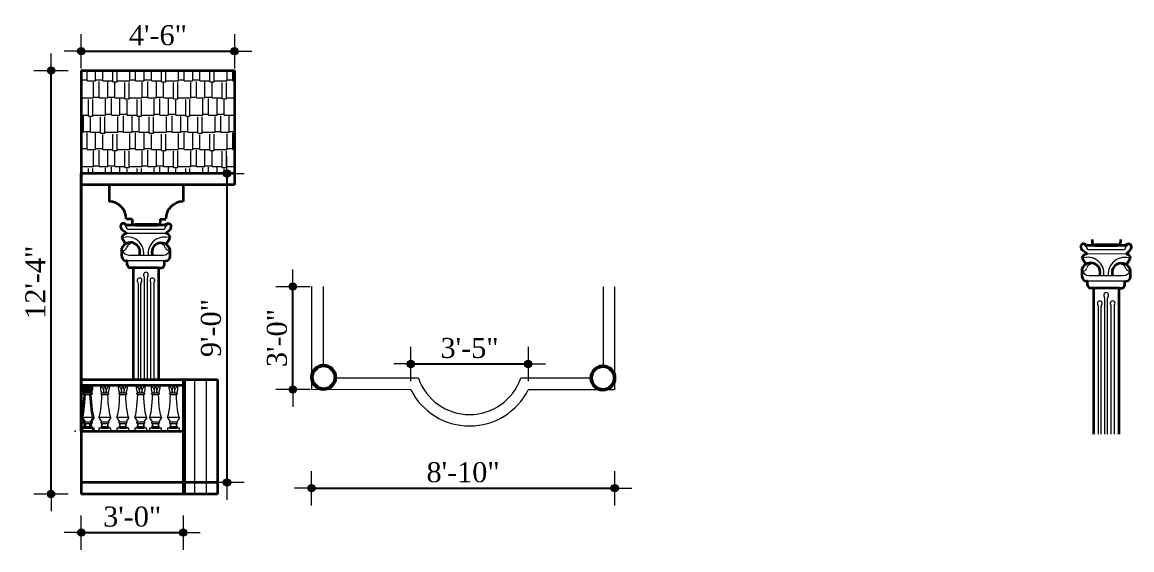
# Model space of a CAD drawing. Header units: inches. Extents: x 244 to 65245, y -2247 to 11745.
# Drawn here: x 63277.3 to 63665.4, y 9206.1 to 9390.5 of the extents above; entities that cross this region are included whole.
import ezdxf
from ezdxf.xclip import XClip

# ---------------------------------------------------------------- set-up
doc = ezdxf.new("R2010")
doc.units = ezdxf.units.IN
doc.header["$MEASUREMENT"] = 0
doc.header["$XCLIPFRAME"] = 0
for name, color, linetype, lineweight in [('DIMENSION', 115, 'Continuous', 15), ('DOOR & WIN', 11, 'Continuous', 25), ('DOOR ELEVATION', 21, 'Continuous', 15), ('ELEVATION', 30, 'Continuous', 35), ('HACTH', 8, 'Continuous', 13), ('RAILING', 213, 'Continuous', 9), ('WALL', 32, 'Continuous', 50), ('WINDOW ELEVATION', 5, 'Continuous', 18)]:
    doc.layers.add(name, color=color, linetype=linetype, lineweight=lineweight)
doc.styles.add('7 INCH', font='times.ttf', dxfattribs={"height": 7})
doc.dimstyles.new('7 INCH', dxfattribs={"dimscale": 0, "dimtxt": 7, "dimasz": 1, "dimexe": 2, "dimexo": 9, "dimgap": 2, "dimtad": 1, "dimdec": 0, "dimzin": 3, "dimdsep": 46, "dimlunit": 4, "dimtxsty": '7 INCH', "dimblk": 'DIM', "dimcen": 3, "dimdle": 3, "dimse1": 1, "dimse2": 1, "dimclrd": 256, "dimclre": 256, "dimclrt": 7, "dimadec": 1, "dimazin": 2, "dimtfac": 1, "dimtdec": 0, "dimtix": 1, "dimtofl": 0, "dimtmove": 2, "dimatfit": 3, "dimldrblk": 'DIM', "dimfxl": 2, "dimfrac": 2, "dimtolj": 2, "dimtzin": 0, "dimarcsym": 0})

# ---------------------------------------------------------------- blocks, each defined once
blk = doc.blocks.new('R2')
at = {"layer": 'RAILING'}
for p, q in [((-2.09, 15.93), (-2.09, 17)), ((-2.09, 17), (2.09, 17)), ((2.09, 15.93), (-2.09, 15.93)), ((-1.36, 15.63), (-1.36, 15.93)), ((1.36, 15.63), (1.36, 15.93)), ((2.09, 17), (2.09, 15.93)), ((-1.36, 13.01), (-1.36, 13.12)), ((1.15, 13.33), (-1.15, 13.33)), ((1.15, 12.8), (-1.15, 12.8)), ((1.36, 13.01), (1.36, 13.12)), ((-2.09, 4.78), (-1.15, 3.2)), ((-2.09, 4.78), (2.09, 4.78)), ((2.09, 4.78), (1.15, 3.2)), ((-2.09, 1.07), (2.09, 1.07)), ((-2.09, 0), (-2.09, 1.07)), ((-2.09, 0), (2.09, 0)), ((-1.36, 2.99), (-1.36, 2.88)), ((-1.36, 1.38), (-1.36, 1.27)), ((1.15, 3.2), (-1.15, 3.2)), ((1.15, 3.2), (-1.15, 3.2)), ((1.15, 2.67), (-1.15, 2.67)), ((1.15, 1.59), (-1.15, 1.59)), ((1.15, 1.07), (-1.15, 1.07)), ((-1.04, 1.59), (-1.04, 2.67)), ((-1.04, 2.67), (-1.04, 1.59)), ((1.04, 1.59), (1.04, 2.67)), ((1.04, 2.67), (1.04, 1.59)), ((1.36, 2.99), (1.36, 2.88)), ((1.36, 1.38), (1.36, 1.27)), ((2.09, 1.07), (2.09, 0))]:
    blk.add_line(p, q, dxfattribs=at)
for centre, radius, start, end in [((2.85, 15.19), 4.32, 173.4577, 205.5425), ((-2.32, 14.17), 1.75, 15.2284, 59.8215), ((4.29, 13.74), 4.71, 155.6375, 185.03), ((-4.29, 13.74), 4.71, 354.97, 24.3625), ((2.32, 14.17), 1.75, 120.1785, 164.7716), ((-2.85, 15.19), 4.32, 334.4575, 6.5423), ((-1.15, 13.12), 0.209, 90, 180), ((-1.15, 13.01), 0.209, 180, 270), ((-5.5, 13.1), 5.11, 2.4876, 17.3368), ((5.5, 13.1), 5.11, 162.6632, 177.5124), ((1.15, 13.12), 0.209, 0, 90), ((1.15, 13.01), 0.209, 270, 0), ((-1.15, 2.99), 0.209, 90, 180), ((-1.15, 2.88), 0.209, 180, 270), ((-1.15, 1.38), 0.209, 90, 180), ((-1.15, 1.27), 0.209, 180, 270), ((1.15, 2.99), 0.209, 0, 90), ((1.15, 2.88), 0.209, 270, 0), ((1.15, 1.38), 0.209, 0, 90), ((1.15, 1.27), 0.209, 270, 0)]:
    blk.add_arc(centre, radius, start, end, dxfattribs=at)
for points in [[(-2.09, 4.78), (-1.62, 5.49), (-1.16, 9.08), (-1.04, 12.8)], [(2.09, 4.78), (1.62, 5.49), (1.16, 9.08), (1.04, 12.8)]]:
    blk.add_open_spline(points, degree=3, dxfattribs=at)
blk.add_point((4.17, 0), dxfattribs=at)
blk = doc.blocks.new('DIM')
at = {"layer": 'DIMENSION'}
h = blk.add_hatch(color=256, dxfattribs=at)
h.paths.add_polyline_path([(0, 1.28), (0, 0), (1.28, 0, 0.414214)])
h.paths.add_polyline_path([(1.28, 0), (0, 0), (0, -1.28, 0.414214)])
h.paths.add_polyline_path([(0, 0), (-1.28, 0, 0.414214), (0, -1.28)])
h.paths.add_polyline_path([(0, 1.28, 0.414214), (-1.28, 0), (0, 0)])
for p, q in [((0, 6), (0, -6)), ((-6, 0), (6, 0))]:
    blk.add_line(p, q, dxfattribs=at)
blk.add_circle((0, 0), 1.28, dxfattribs=at)
blk = doc.blocks.new('*D287')
at = {"layer": 'Defpoints', "color": 0, "lineweight": -2, "ltscale": 2, "transparency": 16777216}
for p in [(63297.97, 9225.62), (63333.59, 9225.62), (63333.59, 9212.13)]:
    blk.add_point(p, dxfattribs=at)
at = {"layer": 'DIMENSION', "lineweight": -2, "ltscale": 2, "transparency": 16777216}
blk.add_line((63298.97, 9212.13), (63332.59, 9212.13), dxfattribs=at)
at = {"layer": 'DIMENSION', "lineweight": -2, "ltscale": 2, "transparency": 16777216, "rotation": 180}
blk.add_blockref('DIM', (63297.97, 9212.13), dxfattribs=at)
at = {"layer": 'DIMENSION', "lineweight": -2, "ltscale": 2, "transparency": 16777216}
blk.add_blockref('DIM', (63333.59, 9212.13), dxfattribs=at)
at = {"layer": 'DIMENSION', "color": 7, "ltscale": 2, "transparency": 16777216, "insert": (63315.78, 9217.69), "char_height": 7, "attachment_point": 5, "style": '7 INCH'}
blk.add_mtext('\\A2;3\'-0"', dxfattribs=at)
blk = doc.blocks.new('*D288')
at = {"layer": 'Defpoints', "color": 0, "lineweight": -2, "ltscale": 2, "transparency": 16777216}
for p in [(63287.4, 9373.62), (63297.97, 9373.62), (63297.97, 9225.62)]:
    blk.add_point(p, dxfattribs=at)
at = {"layer": 'DIMENSION', "lineweight": -2, "ltscale": 2, "transparency": 16777216}
blk.add_line((63287.4, 9226.62), (63287.4, 9372.62), dxfattribs=at)
for p, rotation in [((63287.4, 9373.62), 90), ((63287.4, 9225.62), 270)]:
    blk.add_blockref('DIM', p, dxfattribs=dict(at, rotation=rotation))
at = {"layer": 'DIMENSION', "color": 7, "ltscale": 2, "transparency": 16777216, "insert": (63281.9, 9299.62), "char_height": 7, "attachment_point": 5, "rotation": 90, "style": '7 INCH'}
blk.add_mtext('\\A2;12\'-4"', dxfattribs=at)
blk = doc.blocks.new('*D289')
at = {"layer": 'Defpoints', "color": 0, "lineweight": -2, "ltscale": 2, "transparency": 16777216}
for p in [(63341.12, 9337.62), (63341.12, 9229.62), (63348.94, 9229.62)]:
    blk.add_point(p, dxfattribs=at)
at = {"layer": 'DIMENSION', "lineweight": -2, "ltscale": 2, "transparency": 16777216}
blk.add_line((63348.94, 9336.62), (63348.94, 9230.62), dxfattribs=at)
for p, rotation in [((63348.94, 9337.62), 90), ((63348.94, 9229.62), 270)]:
    blk.add_blockref('DIM', p, dxfattribs=dict(at, rotation=rotation))
at = {"layer": 'DIMENSION', "color": 7, "ltscale": 2, "transparency": 16777216, "insert": (63343.37, 9283.62), "char_height": 7, "attachment_point": 5, "rotation": 90, "style": '7 INCH'}
blk.add_mtext('\\A2;9\'-0"', dxfattribs=at)
blk = doc.blocks.new('*D244')
at = {"layer": 'Defpoints', "color": 0, "lineweight": -2, "ltscale": 2, "transparency": 16777216}
for p in [(63378.52, 9262.14), (63484.52, 9262.06), (63484.52, 9227.64)]:
    blk.add_point(p, dxfattribs=at)
at = {"layer": 'DIMENSION', "lineweight": -2, "ltscale": 2, "transparency": 16777216}
blk.add_line((63379.52, 9227.64), (63483.52, 9227.64), dxfattribs=at)
at = {"layer": 'DIMENSION', "lineweight": -2, "ltscale": 2, "transparency": 16777216, "rotation": 180}
blk.add_blockref('DIM', (63378.52, 9227.64), dxfattribs=at)
at = {"layer": 'DIMENSION', "lineweight": -2, "ltscale": 2, "transparency": 16777216}
blk.add_blockref('DIM', (63484.52, 9227.64), dxfattribs=at)
at = {"layer": 'DIMENSION', "color": 7, "ltscale": 2, "transparency": 16777216, "insert": (63431.52, 9233.2), "char_height": 7, "attachment_point": 5, "style": '7 INCH'}
blk.add_mtext('\\A2;8\'-10"', dxfattribs=at)
blk = doc.blocks.new('*D247')
at = {"layer": 'Defpoints', "color": 0, "lineweight": -2, "ltscale": 2, "transparency": 16777216}
for p in [(63454.3, 9271.06), (63413.25, 9262.06), (63454.3, 9262.06)]:
    blk.add_point(p, dxfattribs=at)
at = {"layer": 'DIMENSION', "lineweight": -2, "ltscale": 2, "transparency": 16777216}
blk.add_line((63414.25, 9271.06), (63453.3, 9271.06), dxfattribs=at)
at = {"layer": 'DIMENSION', "lineweight": -2, "ltscale": 2, "transparency": 16777216, "rotation": 180}
blk.add_blockref('DIM', (63413.25, 9271.06), dxfattribs=at)
at = {"layer": 'DIMENSION', "lineweight": -2, "ltscale": 2, "transparency": 16777216}
blk.add_blockref('DIM', (63454.3, 9271.06), dxfattribs=at)
at = {"layer": 'DIMENSION', "color": 7, "ltscale": 2, "transparency": 16777216, "insert": (63433.78, 9276.62), "char_height": 7, "attachment_point": 5, "style": '7 INCH'}
blk.add_mtext('\\A2;3\'-5"', dxfattribs=at)
blk = doc.blocks.new('*D248')
at = {"layer": 'Defpoints', "color": 0, "lineweight": -2, "ltscale": 2, "transparency": 16777216}
for p in [(63371.99, 9298.14), (63378.52, 9298.14), (63378.52, 9262.14)]:
    blk.add_point(p, dxfattribs=at)
at = {"layer": 'DIMENSION', "lineweight": -2, "ltscale": 2, "transparency": 16777216}
blk.add_line((63371.99, 9263.14), (63371.99, 9297.14), dxfattribs=at)
for p, rotation in [((63371.99, 9298.14), 90), ((63371.99, 9262.14), 270)]:
    blk.add_blockref('DIM', p, dxfattribs=dict(at, rotation=rotation))
at = {"layer": 'DIMENSION', "color": 7, "ltscale": 2, "transparency": 16777216, "insert": (63366.43, 9280.14), "char_height": 7, "attachment_point": 5, "rotation": 90, "style": '7 INCH'}
blk.add_mtext('\\A2;3\'-0"', dxfattribs=at)
blk = doc.blocks.new('*D159')
at = {"layer": 'Defpoints', "color": 0, "lineweight": -2, "ltscale": 2, "transparency": 16777216}
for p in [(63351.59, 9380.36), (63297.97, 9373.62), (63351.59, 9373.62)]:
    blk.add_point(p, dxfattribs=at)
at = {"layer": 'DIMENSION', "lineweight": -2, "ltscale": 2, "transparency": 16777216}
blk.add_line((63298.97, 9380.36), (63350.59, 9380.36), dxfattribs=at)
at = {"layer": 'DIMENSION', "lineweight": -2, "ltscale": 2, "transparency": 16777216, "rotation": 180}
blk.add_blockref('DIM', (63297.97, 9380.36), dxfattribs=at)
at = {"layer": 'DIMENSION', "lineweight": -2, "ltscale": 2, "transparency": 16777216}
blk.add_blockref('DIM', (63351.59, 9380.36), dxfattribs=at)
at = {"layer": 'DIMENSION', "color": 7, "ltscale": 2, "transparency": 16777216, "insert": (63324.78, 9385.92), "char_height": 7, "attachment_point": 5, "style": '7 INCH'}
blk.add_mtext('\\A2;4\'-6"', dxfattribs=at)
blk = doc.blocks.new('p2')
at = {"layer": 'DOOR & WIN', "color": 102}
blk.add_line((9, 51.03), (9, 0), dxfattribs=at)
at = {"layer": 'DOOR ELEVATION'}
blk.add_line((0, 51.03), (0, 0), dxfattribs=at)
at = {"layer": 'ELEVATION'}
for p, q in [((-3.05, 66.42), (-2.01, 66)), ((-2.01, 66), (11.16, 66)), ((-0.36, 68), (-0.36, 67)), ((9.5, 68), (9.5, 67)), ((11.98, 66.35), (11.16, 66)), ((-4.33, 65.05), (-4.01, 64.43)), ((-2.13, 62.99), (-4.01, 64.43)), ((11.49, 62.93), (12.99, 64.43)), ((12.99, 64.43), (13.26, 64.99)), ((-3.93, 61.45), (-2.63, 59.33)), ((12.99, 61.43), (11.57, 59.23)), ((-3.93, 54.91), (-3.93, 57.81)), ((12.99, 54.93), (12.99, 57.06)), ((-2.01, 53.43), (-2.43, 53.43)), ((-2.01, 52.03), (-2.01, 53.43)), ((0.05, 51.03), (-1.01, 51.03)), ((0, 51.03), (0, 0)), ((9.05, 51.03), (0.05, 51.03)), ((9, 0), (9, 51.03)), ((9.05, 51.03), (9.99, 51.03)), ((10.99, 52.03), (10.99, 53.43))]:
    blk.add_line(p, q, dxfattribs=at)
for centre, radius, start, end in [((-3.43, 65.5), 1, 357.968, 206.5651), ((0.64, 67), 1, 180, 270), ((8.5, 67), 1, 270, 0), ((12.37, 65.43), 1, 333.4349, 180.1569), ((-2.12, 61.08), 1.9, 90.3084, 169.6237), ((11.49, 61.43), 1.5, 0, 89.9603), ((-0.89, 56.52), 3.31, 340.7413, 157.0623), ((9.81, 56.5), 3.25, 14.5733, 199.2128), ((-2.43, 54.93), 1.5, 180.4878, 270), ((11.49, 54.93), 1.5, 270, 0), ((11.99, 57.06), 1, 0, 14.5733), ((-1.01, 52.03), 1, 180, 270), ((9.99, 52.03), 1, 270, 0)]:
    blk.add_arc(centre, radius, start, end, dxfattribs=at)
at = {"layer": 'WALL', "color": 234, "ltscale": 60}
blk.add_line((0.64, 66), (8.5, 66), dxfattribs=at)
at = {"layer": 'WALL', "color": 234, "lineweight": 13, "ltscale": 60}
for p, q in [((11.49, 62.93), (-2.13, 62.99)), ((10.37, 64.43), (-1.43, 64.43)), ((12.99, 61.43), (12.99, 61.43)), ((12.99, 61.43), (12.99, 61.43)), ((-1.46, 55.43), (10.49, 55.43)), ((11.49, 53.43), (-2.43, 53.43))]:
    blk.add_line(p, q, dxfattribs=at)
at = {"layer": 'WALL', "color": 234, "lineweight": 9, "ltscale": 60}
for p, q in [((4.01, 0), (4, 47.55)), ((5, 0), (5, 47.55)), ((1.74, 44.64), (1.74, 0)), ((2.75, 0), (2.74, 44.6)), ((6.25, 0), (6.25, 44.62)), ((7.25, 44.62), (7.25, 0))]:
    blk.add_line(p, q, dxfattribs=at)
at = {"layer": 'WALL', "color": 234, "lineweight": 13, "ltscale": 60}
for centre, radius, start, end in [((-1.43, 65.43), 1, 177.968, 270), ((10.37, 65.43), 1, 270, 0.1569), ((-1.98, 56.09), 5.7, 353.2714, 110.6239), ((-0.06, 57.32), 2.32, 81.7032, 161.9494), ((11.05, 55.93), 5.83, 70.6147, 184.9132), ((9.07, 57.03), 2.48, 21.8108, 107.7844), ((-3.69, 58.5), 1.5, 260.6786, 341.9494), ((-1.46, 57.93), 2.5, 188.959, 270), ((10.49, 57.93), 2.5, 270, 347.8659), ((12.77, 58.5), 1.5, 201.8108, 271.4797)]:
    blk.add_arc(centre, radius, start, end, dxfattribs=at)
at = {"layer": 'WALL', "color": 234, "lineweight": 9, "ltscale": 60}
for centre, radius, start, end in [((4.5, 48.6), 0.833, 324.9032, 215.1095), ((3, 47.55), 1, 0.0345, 35.1095), ((6, 47.55), 1, 144.9032, 180), ((2.25, 45.68), 0.834, 324.2025, 214.4706), ((0.73, 44.65), 1, 0.0428, 34.4706), ((3.74, 44.6), 1, 144.2025, 180.0426), ((6.75, 45.68), 0.833, 324.9032, 215.0986), ((5.25, 44.62), 1, 0.005, 35.0986), ((8.25, 44.62), 1, 144.9032, 180)]:
    blk.add_arc(centre, radius, start, end, dxfattribs=at)
at = {"layer": 'WALL', "color": 234, "lineweight": 13, "ltscale": 60}
for p in [(2.3, 51.03), (4.55, 51.03), (6.8, 51.03)]:
    blk.add_point(p, dxfattribs=at)

msp = doc.modelspace()

# ---------------------------------------------------------------- hatches: boundary and pattern name
at = {"layer": 'HACTH', "ltscale": 2}
h = msp.add_hatch(dxfattribs=at)
h.set_pattern_fill('AR-RSHKE', color=256, scale=0.5, style=0)
h.set_pattern_definition([(0, (44727.489, 10630.0584), (12.75, 6), [3, -2.5, 3.5, -1.5, 4.5, -2]), (0, (44730.489, 10630.3084), (12.75, 6), [2.5, -9.5, 2, -3]), (0, (44736.489, 10629.6834), (12.75, 6), [1.5, -15.5]), (90, (44727.489, 10630.0584), (-4.25, 6), [5.75, -18.25]), (90, (44730.489, 10630.0584), (-4.25, 6), [5.625, -18.375]), (90, (44732.989, 10630.0584), (-4.25, 6), [5.25, -18.75]), (90, (44736.489, 10629.6834), (-4.25, 6), [5.75, -18.25]), (90, (44737.989, 10629.6834), (-4.25, 6), [5.75, -18.25]), (90, (44742.489, 10630.0584), (-4.25, 6), [5.5, -18.5])])
h.paths.add_polyline_path([(63351.59, 9373.62), (63297.97, 9373.62), (63297.97, 9337.62), (63351.59, 9337.62)])

# ---------------------------------------------------------------- linework, layer by layer
at = {"layer": 'DOOR & WIN', "color": 102}
msp.add_line((63325.09, 9304.71), (63325.09, 9273.62), dxfattribs=at)
at = {"layer": 'DOOR ELEVATION'}
msp.add_line((63316.09, 9304.71), (63316.09, 9265.62), dxfattribs=at)
at = {"layer": 'ELEVATION', "ltscale": 2}
for p, q in [((63297.97, 9373.62), (63351.59, 9373.62)), ((63297.97, 9373.62), (63297.97, 9225.62)), ((63351.59, 9373.62), (63351.59, 9333.62)), ((63351.59, 9337.62), (63297.97, 9337.62)), ((63297.97, 9247.62), (63297.97, 9337.62)), ((63333.59, 9333.62), (63297.97, 9333.62)), ((63351.59, 9333.62), (63297.97, 9333.62)), ((63297.97, 9265.62), (63345.59, 9265.62)), ((63333.59, 9265.62), (63333.59, 9225.62)), ((63345.59, 9265.62), (63345.59, 9225.62)), ((63297.97, 9263.62), (63333.59, 9263.62)), ((63297.97, 9247.62), (63333.59, 9247.62)), ((63345.59, 9229.62), (63297.97, 9229.62)), ((63345.59, 9225.62), (63297.97, 9225.62))]:
    msp.add_line(p, q, dxfattribs=at)
at = {"layer": 'ELEVATION'}
for p, q in [((63307.73, 9333.62), (63307.73, 9327.8)), ((63333.59, 9333.62), (63333.59, 9327.8)), ((63311.77, 9318.73), (63312.08, 9318.11)), ((63313.04, 9320.1), (63314.08, 9319.68)), ((63315.73, 9321.68), (63313.73, 9321.68)), ((63314.08, 9319.68), (63327.25, 9319.68)), ((63315.73, 9321.68), (63315.73, 9320.68)), ((63325.59, 9321.68), (63327.59, 9321.68)), ((63325.59, 9321.68), (63325.59, 9320.68)), ((63328.07, 9320.03), (63327.25, 9319.68)), ((63329.08, 9318.11), (63329.36, 9318.67)), ((63313.96, 9316.67), (63312.08, 9318.11)), ((63312.16, 9315.13), (63313.47, 9313.01)), ((63327.58, 9316.61), (63329.08, 9318.11)), ((63329.08, 9315.11), (63327.66, 9312.91)), ((63312.16, 9308.6), (63312.16, 9311.49)), ((63329.08, 9308.61), (63329.08, 9310.74)), ((63314.08, 9307.11), (63313.66, 9307.11)), ((63314.08, 9305.71), (63314.08, 9307.11)), ((63327.08, 9305.71), (63327.08, 9307.11)), ((63316.15, 9304.71), (63315.08, 9304.71)), ((63316.09, 9304.71), (63316.09, 9265.62)), ((63325.15, 9304.71), (63316.15, 9304.71)), ((63325.09, 9265.62), (63325.09, 9304.71)), ((63325.15, 9304.71), (63326.08, 9304.71))]:
    msp.add_line(p, q, dxfattribs=at)
for centre, radius, start, end in [((63307.73, 9321.8), 6, 0, 90), ((63333.59, 9321.8), 6, 90, 180), ((63312.66, 9319.18), 1, 357.968, 206.5651), ((63316.73, 9320.68), 1, 180, 270), ((63324.59, 9320.68), 1, 270, 0), ((63328.46, 9319.11), 1, 333.4349, 180.1569), ((63313.97, 9314.76), 1.9, 90.3084, 169.6237), ((63327.58, 9315.11), 1.5, 0, 89.9603), ((63315.2, 9310.2), 3.31, 340.7413, 157.0623), ((63325.9, 9310.18), 3.25, 14.5733, 199.2128), ((63328.08, 9310.74), 1, 0, 14.5733), ((63313.66, 9308.61), 1.5, 180.4878, 270), ((63327.58, 9308.61), 1.5, 270, 0), ((63315.08, 9305.71), 1, 180, 270), ((63326.08, 9305.71), 1, 270, 0)]:
    msp.add_arc(centre, radius, start, end, dxfattribs=at)
at = {"layer": 'WALL', "color": 234, "ltscale": 60}
msp.add_line((63316.73, 9319.68), (63324.59, 9319.68), dxfattribs=at)
at = {"layer": 'WALL', "color": 234, "lineweight": 13, "ltscale": 60}
for p, q in [((63327.58, 9316.61), (63313.96, 9316.67)), ((63326.46, 9318.11), (63314.66, 9318.11)), ((63329.08, 9315.11), (63329.08, 9315.11)), ((63329.08, 9315.11), (63329.08, 9315.11)), ((63327.58, 9307.11), (63313.66, 9307.11)), ((63314.63, 9309.11), (63326.58, 9309.11))]:
    msp.add_line(p, q, dxfattribs=at)
at = {"layer": 'WALL', "color": 234, "lineweight": 9, "ltscale": 60}
for p, q in [((63317.83, 9299.24), (63317.83, 9265.62)), ((63318.84, 9265.62), (63318.83, 9299.21)), ((63320.1, 9265.62), (63320.09, 9301.23)), ((63321.09, 9265.62), (63321.09, 9301.23)), ((63322.34, 9265.62), (63322.34, 9299.23)), ((63323.34, 9299.23), (63323.34, 9265.62))]:
    msp.add_line(p, q, dxfattribs=at)
at = {"layer": 'WALL', "ltscale": 2}
for centre in [(63382.74, 9266.4), (63480.42, 9266.16)]:
    msp.add_circle(centre, 4.09, dxfattribs=at)
at = {"layer": 'WALL', "color": 234, "lineweight": 13, "ltscale": 60}
for centre, radius, start, end in [((63314.66, 9319.11), 1, 177.968, 270), ((63326.46, 9319.11), 1, 270, 0.1569), ((63314.11, 9309.77), 5.7, 353.2714, 110.6239), ((63327.14, 9309.61), 5.83, 70.6147, 184.9132), ((63312.4, 9312.18), 1.5, 260.6786, 341.9494), ((63314.63, 9311.61), 2.5, 188.959, 270), ((63316.03, 9311), 2.32, 81.7032, 161.9494), ((63325.17, 9310.71), 2.48, 21.8108, 107.7844), ((63326.58, 9311.61), 2.5, 270, 347.8659), ((63328.86, 9312.18), 1.5, 201.8108, 271.4797)]:
    msp.add_arc(centre, radius, start, end, dxfattribs=at)
at = {"layer": 'WALL', "color": 234, "lineweight": 9, "ltscale": 60}
for centre, radius, start, end in [((63320.59, 9302.28), 0.833, 324.9032, 215.1095), ((63318.35, 9300.28), 0.834, 324.2025, 214.4706), ((63316.83, 9299.25), 1, 0.0428, 34.4706), ((63319.83, 9299.21), 1, 144.2025, 180.0426), ((63319.09, 9301.23), 1, 0.0345, 35.1095), ((63322.09, 9301.23), 1, 144.9032, 180), ((63322.84, 9300.28), 0.833, 324.9032, 215.0986), ((63321.34, 9299.23), 1, 0.005, 35.0986), ((63324.34, 9299.23), 1, 144.9032, 180)]:
    msp.add_arc(centre, radius, start, end, dxfattribs=at)
at = {"layer": 'WALL', "color": 234, "lineweight": 13, "ltscale": 60}
for p in [(63318.4, 9304.71), (63320.65, 9304.71), (63322.9, 9304.71)]:
    msp.add_point(p, dxfattribs=at)
at = {"layer": 'WINDOW ELEVATION', "ltscale": 2}
for p, q in [((63378.52, 9298.14), (63378.52, 9262.14)), ((63382.52, 9298.14), (63382.52, 9270.49)), ((63480.52, 9298.06), (63480.52, 9270.25)), ((63484.52, 9298.06), (63484.52, 9262.06)), ((63334.36, 9265.62), (63334.36, 9225.62)), ((63337.55, 9265.62), (63337.55, 9225.62)), ((63341.62, 9265.62), (63341.62, 9225.62)), ((63415.89, 9266.06), (63386.82, 9266.13)), ((63476.33, 9266.06), (63451.66, 9266.06)), ((63413.25, 9262.06), (63378.52, 9262.14)), ((63484.52, 9262.06), (63454.3, 9262.06))]:
    msp.add_line(p, q, dxfattribs=at)
for radius, start, end in [(18.97, 199.4297, 340.5703), (22.97, 206.6713, 333.3287)]:
    msp.add_arc((63433.78, 9272.37), radius, start, end, dxfattribs=at)

# ---------------------------------------------------------------- block references
at = {"layer": 'DIMENSION', "ltscale": 2}
msp.add_blockref('p2', (63651.95, 9246.57), dxfattribs=at)
at = {"layer": 'ELEVATION', "ltscale": 2}
ref = msp.add_blockref('R2', (63299.98, 9247.62), dxfattribs=dict(at, xscale=-1))
XClip(ref).set_block_clipping_path([(-20.997550296, 0), (15.002449704, 16)])
ref = msp.add_blockref('R2', (63300.45, 9247.62), dxfattribs=dict(at, xscale=-1))
XClip(ref).set_block_clipping_path([(-33.5192894264, 0), (2.4807105736, 16)])
ref = msp.add_blockref('R2', (63306.24, 9247.62), dxfattribs=dict(at, xscale=-1))
XClip(ref).set_block_clipping_path([(-14.7366807308, 0), (21.2633192692, 16)])
ref = msp.add_blockref('R2', (63312.5, 9247.62), dxfattribs=dict(at, xscale=-1))
XClip(ref).set_block_clipping_path([(-8.4758111656, 0), (27.5241888344, 16)])
ref = msp.add_blockref('R2', (63318.76, 9247.62), dxfattribs=dict(at, xscale=-1))
XClip(ref).set_block_clipping_path([(-2.2149416004, 0), (33.7850583996, 16)])
ref = msp.add_blockref('R2', (63323.95, 9247.62), dxfattribs=dict(at, xscale=-1))
XClip(ref).set_block_clipping_path([(-8.4758111656, 0), (27.5241888344, 16)])
ref = msp.add_blockref('R2', (63330.21, 9247.62), dxfattribs=dict(at, xscale=-1))
XClip(ref).set_block_clipping_path([(-2.2149416004, 0), (33.7850583996, 16)])

# ---------------------------------------------------------------- dimensions: what is measured, and where the dimension line sits
at = {"layer": 'DIMENSION', "ltscale": 2}
for base, p1, p2, picture, middle in [((63351.59, 9380.36), (63297.97, 9373.62), (63351.59, 9373.62), '*D159', (63324.78, 9385.92)), ((63454.3, 9271.06), (63413.25, 9262.06), (63454.3, 9262.06), '*D247', (63433.78, 9276.62)), ((63484.52, 9227.64), (63378.52, 9262.14), (63484.52, 9262.06), '*D244', (63431.52, 9233.2)), ((63333.59, 9212.13), (63297.97, 9225.62), (63333.59, 9225.62), '*D287', (63315.78, 9217.69))]:
    dim = msp.add_linear_dim(base=base, p1=p1, p2=p2, dimstyle='7 INCH', override={"dimscale": 1}, dxfattribs=at)
    dim.commit()
    dim.dimension.update_dxf_attribs({"geometry": picture, "text_midpoint": middle})
for base, p1, p2, picture, middle in [((63287.4, 9373.62), (63297.97, 9225.62), (63297.97, 9373.62), '*D288', (63281.9, 9299.62)), ((63348.94, 9229.62), (63341.12, 9337.62), (63341.12, 9229.62), '*D289', (63343.37, 9283.62)), ((63371.99, 9298.14), (63378.52, 9262.14), (63378.52, 9298.14), '*D248', (63366.43, 9280.14))]:
    dim = msp.add_linear_dim(base=base, p1=p1, p2=p2, angle=90, dimstyle='7 INCH', override={"dimscale": 1}, dxfattribs=at)
    dim.commit()
    dim.dimension.update_dxf_attribs({"geometry": picture, "text_midpoint": middle})

doc.saveas('drawing.dxf')
